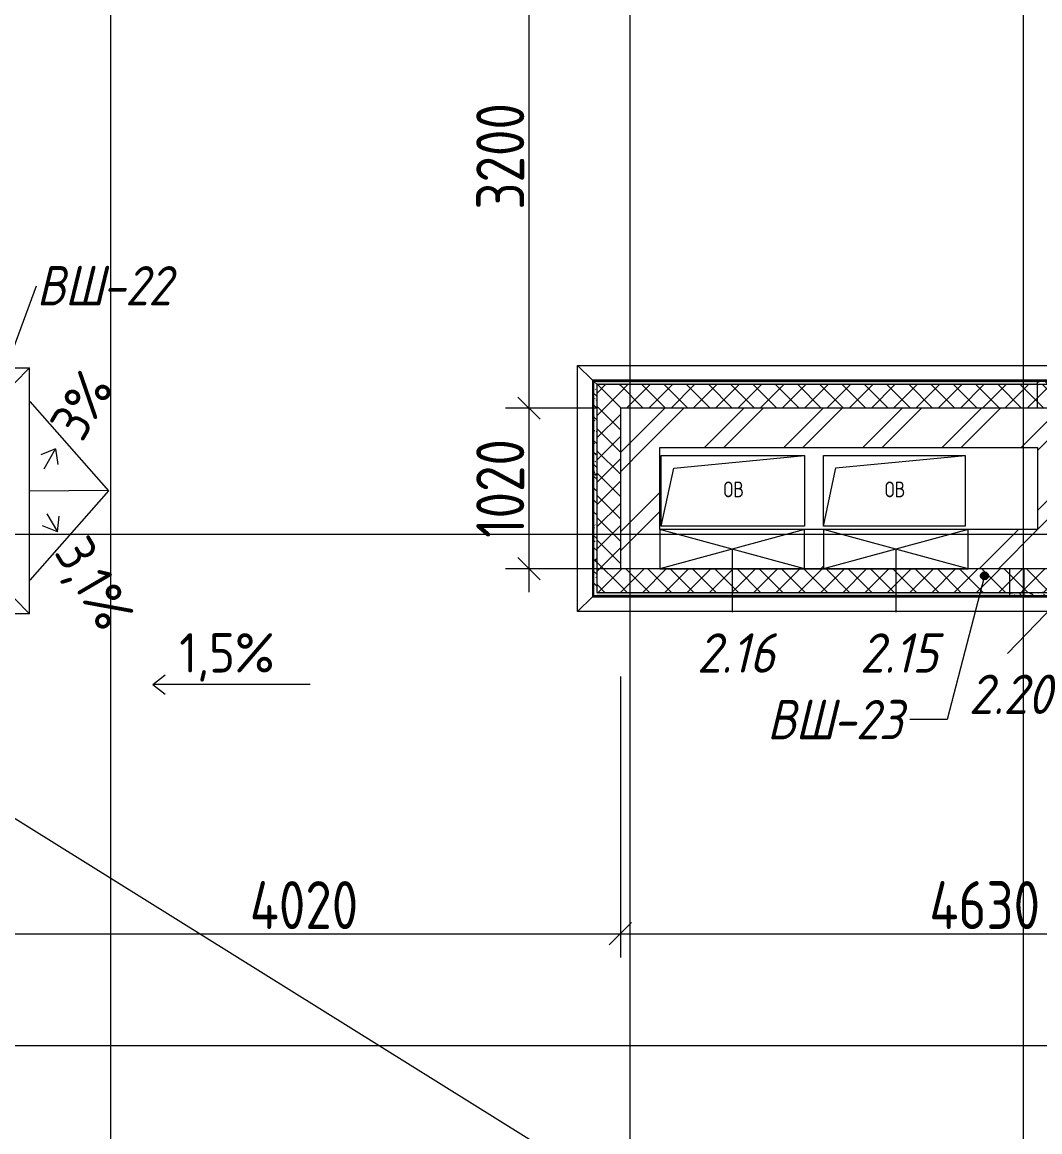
# Model space of a CAD drawing. Header units: millimetres. Extents: x -68946 to 690821, y -552984 to 293768.
# Drawn here: x 116507 to 122972, y -512003 to -504953 of the extents above; entities that cross this region are included whole.
import ezdxf

# ---------------------------------------------------------------- set-up
doc = ezdxf.new("R2010")
doc.units = ezdxf.units.MM
doc.linetypes.add('ADSK_Линия сетки', pattern=[2500, 2000, -250, 0, -250])
doc.layers.get('Defpoints').update_dxf_attribs({"color": 250})
for name, color, linetype, lineweight in [('Аннотация', 250, 'Continuous', 20), ('Крыша', 7, 'Continuous', 5), ('Марки окон', 7, 'Continuous', 9), ('Ограждение', 7, 'Continuous', 5), ('Окна', 7, 'Continuous', 5), ('Оси', 250, 'Continuous', 9), ('Перекрытие', 7, 'Continuous', 9), ('Размеры', 7, 'Continuous', 9), ('Стены внутренние', 7, 'Continuous', 9), ('Стены наружные', 7, 'Continuous', 9), ('Стены отделка', 7, 'Continuous', 13), ('Стены перегородки', 7, 'Continuous', 13), ('Стены штриховка', 250, 'Continuous', 9), ('Узлы', 250, 'Continuous', 18)]:
    doc.layers.add(name, color=color, linetype=linetype, lineweight=lineweight)
doc.styles.add('GOST Common_2', font='', dxfattribs={"width": 0.8, "height": 350})
doc.styles.add('GOST Common_I', font='', dxfattribs={"width": 0.9, "height": 250})
doc.styles.add('ISOCPEUR', font='isocpeur.ttf', dxfattribs={"width": 0.8, "height": 100})
doc.styles.add('ISOCPEUR_1', font='isocpeur.ttf', dxfattribs={"width": 0.9, "height": 250})
doc.styles.add('ISOCPEUR_I', font='isocpeui.ttf', dxfattribs={"width": 0.9, "height": 12.5})
doc.styles.add('А3', font='ГОСТ тип А.ttf')
doc.styles.get('GOST Common_2').set_extended_font_data('GOST Common')
doc.styles.get('GOST Common_I').set_extended_font_data('GOST Common', italic=True)
doc.dimstyles.new('ADSK_Основной_2_мм_1', dxfattribs={"dimscale": 304.8, "dimtxt": 201.142999, "dimasz": 0.463911, "dimexe": 0.492126, "dimexo": 0.492126, "dimgap": 0.098425, "dimtad": 1, "dimdec": 0, "dimdsep": 46, "dimtxsty": 'GOST Common_2', "dimblk1": 'OBLIQUE', "dimblk2": 'OBLIQUE', "dimsah": 1, "dimcen": 0.09, "dimdle": 0.492126, "dimazin": 0, "dimtfac": 1, "dimtdec": 4, "dimtix": 1, "dimtmove": 0, "dimatfit": 3, "dimfxl": 1, "dimtvp": 1, "dimtolj": 1, "dimtzin": 0, "dimlwd": 9, "dimlwe": 9, "dimarcsym": 2})
pattern_1 = [(45, (23667.23, -543980.64), (-251.4472, 251.4472), []), (45, (23667.23, -543599.64), (-251.4472, 251.4472), [])]
pattern_2 = [(45, (23667.23, -543980.64), (-70.71068, 70.71068), []), (135, (23667.23, -543980.64), (-70.71068, -70.71068), [])]
pattern_3 = [(135, (23667.23, -543980.64), (-75.43415, -75.43415), [106.68, -17.78, 3.556, -17.78]), (135, (23667.23, -543905.25), (-75.43415, -75.43415), []), (50, (23667.23, -543980.64), (127.52922, -11.15758), [13.335, -146.685]), (355, (23667.23, -543980.64), (-24.66966, 133.74002), [10.668, -117.348]), (100.451, (23677.86, -543981.57), (102.85973, 122.58178), [11.333, -124.663]), (46.184, (23667.23, -543945.08), (189.75516, -29.43036), [20.002, -220.027]), (96.636, (23683.04, -543947.53), (166.1822, 173.1996), [17, -186.995]), (351.184, (23667.23, -543945.08), (166.18393, 173.19757), [16.002, -176.022]), (21, (23685.01, -543953.97), (106.13027, -71.58603), [13.335, -146.685]), (326, (23685.01, -543953.97), (43.26188, 128.93175), [10.668, -117.348]), (71.451, (23693.85, -543959.94), (149.39198, 57.34505), [11.333, -124.663]), (37.5, (23667.23, -543980.64), (2.162228, 59.188357), [3.353, -112.573, 3.353, -115.773, -117.793]), (37.5, (23667.23, -543980.64), (2.162228, 59.188357), [-235.052, 3.353, -114.44]), (7.5, (23667.23, -543980.64), (46.773857, 70.126152), [3.353, -64.567, 3.353, -109.906, -44.895]), (7.5, (23667.23, -543980.64), (46.773857, 70.126152), [-181.178, 3.353, -41.542]), (327.5, (23627.58, -543980.64), (94.913671, -4.010093), [3.353, -41.097, 3.353, -135.331, -184.023]), (327.5, (23627.58, -543980.64), (94.913671, -4.010093), [-183.134, 3.353, -180.67]), (317.5, (23609.8, -543980.64), (103.69057, 17.79882), [3.353, -54.432, 3.353, -88.748, -130.683]), (317.5, (23609.8, -543980.64), (103.69057, 17.79882), [-149.885, 3.353, -127.33])]

# ---------------------------------------------------------------- blocks, each defined once
blk = doc.blocks.new('Ограждение - Ограждение-35939348-АР3_Кладочный план кровли _17_930 С2-3')
at = {"layer": 'Ограждение'}
for p, q in [((89892.9, 35267.9), (89892.9, 36831.9)), ((89989.9, 36734.9), (89892.9, 36831.9)), ((89892.9, 36831.9), (92886.9, 36831.9)), ((92789.9, 36734.9), (92886.9, 36831.9)), ((92886.9, 35267.9), (92886.9, 36831.9)), ((89989.9, 35364.9), (89892.9, 35267.9)), ((92886.9, 35267.9), (92789.9, 35364.9)), ((92886.9, 35267.9), (89892.9, 35267.9))]:
    blk.add_line(p, q, dxfattribs=at)
blk = doc.blocks.new('Ограждение - Ограждение-35939358-АР3_Кладочный план кровли _17_930 С2-3')
at = {"layer": 'Ограждение'}
for p, q in [((96368, 35283), (96368, 36847)), ((96462, 36753), (96368, 36847)), ((96368, 36847), (100638, 36847)), ((100538, 36747), (100638, 36847)), ((100638, 36077), (100638, 36847)), ((100544, 35983), (100638, 36077)), ((101542, 36077), (100638, 36077)), ((101542, 36077), (101448, 35983)), ((101542, 34863), (101542, 36077)), ((96462, 35377), (96368, 35283)), ((99832, 35283), (99926, 35377)), ((99832, 35283), (96368, 35283)), ((99832, 35283), (99832, 34863)), ((99932, 34963), (99832, 34863)), ((101448, 34957), (101542, 34863)), ((99832, 34863), (101542, 34863))]:
    blk.add_line(p, q, dxfattribs=at)
blk = doc.blocks.new('_Wn_-As_OpeningMEP_floor__Rectangular - _Wn_-As_OpeningMEP_floor__Rectangular-32467007-АР3_Кладочный план кровли _17_930 С2-3')
at = {"layer": 'Узлы', "lineweight": 5}
for p, q in [((-375, 195), (455, 275)), ((-455, -175), (-375, 195))]:
    blk.add_line(p, q, dxfattribs=at)
blk = doc.blocks.new('_Wn_-As_OpeningMEP_floor__Rectangular - _Wn_-As_OpeningMEP_floor__Rectangular-32466824-АР3_Кладочный план кровли _17_930 С2-3')
at = {"layer": 'Узлы', "lineweight": 5}
for p, q in [((-370.3, 195.3), (450, 275)), ((-450, -175), (-370.3, 195.3))]:
    blk.add_line(p, q, dxfattribs=at)
blk = doc.blocks.new('_Wn_-As_OpeningMEP_wall__Rectangular - _Wn_-As_OpeningMEP_wall__Rectangular-38121243-АР3_Кладочный план кровли _17_930 С2-3')
at = {"layer": 'Узлы', "lineweight": 5}
for p, q in [((460, -125), (-460, 125)), ((460, 125), (-460, -125)), ((-460, 125), (-460, -125)), ((460, -125), (460, 125))]:
    blk.add_line(p, q, dxfattribs=at)
at = {"layer": 'Узлы'}
for p, q in [((460, 125), (-460, 125)), ((-460, 125), (-460, -125)), ((460, -125), (460, 125)), ((-460, -125), (460, -125))]:
    blk.add_line(p, q, dxfattribs=at)
blk = doc.blocks.new('_Oblique')
at = {"color": 0, "linetype": 'ByBlock', "lineweight": -2}
blk.add_line((-0.5, -0.5), (0.5, 0.5), dxfattribs=at)
blk = doc.blocks.new('*D6249')
at = {"layer": 'Defpoints', "color": 0, "lineweight": 30, "transparency": 16777216}
for p in [(116287.2, -508979.7), (120307.2, -508959.6), (120307.2, -510745.1)]:
    blk.add_point(p, dxfattribs=at)
at = {"layer": 'Размеры', "color": 0, "lineweight": 9, "transparency": 16777216}
for p, q in [((116287.2, -509129.7), (116287.2, -510895.1)), ((120307.2, -509109.6), (120307.2, -510895.1)), ((116137.2, -510745.1), (120457.2, -510745.1))]:
    blk.add_line(p, q, dxfattribs=at)
at = {"layer": 'Размеры', "color": 0, "lineweight": 9, "transparency": 16777216, "xscale": 141.4, "yscale": 141.4, "zscale": 141.4, "rotation": 180}
blk.add_blockref('_Oblique', (116287.2, -510745.1), dxfattribs=at)
at = {"layer": 'Размеры', "color": 0, "lineweight": 9, "transparency": 16777216, "xscale": 141.4, "yscale": 141.4, "zscale": 141.4}
blk.add_blockref('_Oblique', (120307.2, -510745.1), dxfattribs=at)
at = {"layer": 'Размеры', "color": 0, "transparency": 16777216, "insert": (118297.2, -510562.7), "char_height": 304.8, "width": 625.93, "attachment_point": 5, "style": 'А3'}
blk.add_mtext('\\A1;4020', dxfattribs=at)
blk = doc.blocks.new('*D6250')
at = {"layer": 'Defpoints', "color": 0, "lineweight": 30, "transparency": 16777216}
for p in [(120307.2, -508959.6), (124937.2, -509379.6), (124937.2, -510745.1)]:
    blk.add_point(p, dxfattribs=at)
at = {"layer": 'Размеры', "color": 0, "lineweight": 9, "transparency": 16777216}
for p, q in [((120307.2, -509109.6), (120307.2, -510895.1)), ((124937.2, -509529.6), (124937.2, -510895.1)), ((120157.2, -510745.1), (125087.2, -510745.1))]:
    blk.add_line(p, q, dxfattribs=at)
at = {"layer": 'Размеры', "color": 0, "lineweight": 9, "transparency": 16777216, "xscale": 141.4, "yscale": 141.4, "zscale": 141.4, "rotation": 180}
blk.add_blockref('_Oblique', (120307.2, -510745.1), dxfattribs=at)
at = {"layer": 'Размеры', "color": 0, "lineweight": 9, "transparency": 16777216, "xscale": 141.4, "yscale": 141.4, "zscale": 141.4}
blk.add_blockref('_Oblique', (124937.2, -510745.1), dxfattribs=at)
at = {"layer": 'Размеры', "color": 0, "transparency": 16777216, "insert": (122622.2, -510562.7), "char_height": 304.8, "width": 625.93, "attachment_point": 5, "style": 'А3'}
blk.add_mtext('\\A1;4630', dxfattribs=at)
blk = doc.blocks.new('*D6384')
at = {"layer": 'Defpoints', "color": 0, "lineweight": 30, "transparency": 16777216}
for p in [(119826.5, -504205.6), (119726.5, -507405.6), (120307.2, -507405.6)]:
    blk.add_point(p, dxfattribs=at)
at = {"layer": 'Размеры', "color": 0, "lineweight": 9, "transparency": 16777216}
for p, q in [((119726.5, -504055.6), (119726.5, -507555.6)), ((119676.5, -504205.6), (119576.5, -504205.6)), ((120157.2, -507405.6), (119576.5, -507405.6))]:
    blk.add_line(p, q, dxfattribs=at)
at = {"layer": 'Размеры', "color": 0, "lineweight": 9, "transparency": 16777216, "xscale": 141.4, "yscale": 141.4, "zscale": 141.4}
for p, rotation in [((119726.5, -504205.6), 90), ((119726.5, -507405.6), 270)]:
    blk.add_blockref('_Oblique', p, dxfattribs=dict(at, rotation=rotation))
at = {"layer": 'Размеры', "color": 0, "transparency": 16777216, "insert": (119544.1, -505805.6), "char_height": 304.8, "width": 605.475, "attachment_point": 5, "rotation": 90, "style": 'А3'}
blk.add_mtext('\\A1;3200', dxfattribs=at)
blk = doc.blocks.new('*D6385')
at = {"layer": 'Defpoints', "color": 0, "lineweight": 30, "transparency": 16777216}
for p in [(120307.2, -507405.6), (119726.5, -508425.6), (122779.2, -508425.6)]:
    blk.add_point(p, dxfattribs=at)
at = {"layer": 'Размеры', "color": 0, "lineweight": 9, "transparency": 16777216}
for p, q in [((119726.5, -507255.6), (119726.5, -508575.6)), ((120157.2, -507405.6), (119576.5, -507405.6)), ((122629.2, -508425.6), (119576.5, -508425.6))]:
    blk.add_line(p, q, dxfattribs=at)
at = {"layer": 'Размеры', "color": 0, "lineweight": 9, "transparency": 16777216, "xscale": 141.4, "yscale": 141.4, "zscale": 141.4}
for p, rotation in [((119726.5, -507405.6), 90), ((119726.5, -508425.6), 270)]:
    blk.add_blockref('_Oblique', p, dxfattribs=dict(at, rotation=rotation))
at = {"layer": 'Размеры', "color": 0, "transparency": 16777216, "insert": (119544.1, -507915.6), "char_height": 304.8, "width": 560.473, "attachment_point": 5, "rotation": 90, "style": 'А3'}
blk.add_mtext('\\A1;1020', dxfattribs=at)

msp = doc.modelspace()

# ---------------------------------------------------------------- hatches: boundary and pattern name
at = {"layer": 'Аннотация'}
h = msp.add_hatch(color=256, dxfattribs=at)
edge = h.paths.add_edge_path()
edge.add_arc((122620.7711, -508470.7905), 25, 0, 360)
at = {"layer": 'Стены внутренние', "lineweight": 5}
h = msp.add_hatch(dxfattribs=at)
h.set_pattern_fill('FP_43', color=256, style=0, pattern_type=2)
h.set_pattern_definition(pattern_1)
h.paths.add_polyline_path([(122957.2305, -507655.6404), (122957.2305, -507405.6404), (120307.2298, -507405.6404), (120307.2298, -507655.6404), (122512.9395, -507655.6404)])
h = msp.add_hatch(dxfattribs=at)
h.set_pattern_fill('FP_43', color=256, style=0, pattern_type=2)
h.set_pattern_definition(pattern_1)
h.paths.add_polyline_path([(122957.2305, -508425.6404), (123207.2305, -508425.6404), (123207.2305, -507405.6404), (122957.2305, -507405.6404), (122957.2305, -508175.6404)])
h = msp.add_hatch(dxfattribs=at)
h.set_pattern_fill('FP_43', color=256, style=0, pattern_type=2)
h.set_pattern_definition(pattern_1)
h.paths.add_polyline_path([(120557.2298, -508425.6404), (120557.2298, -507655.6404), (120307.2298, -507655.6404), (120307.2298, -508425.6404), (120386.3258, -508425.6404)])
h = msp.add_hatch(dxfattribs=at)
h.set_pattern_fill('FP_43', color=256, style=0, pattern_type=2)
h.set_pattern_definition(pattern_1)
h.paths.add_polyline_path([(122871.2305, -508425.6404), (122957.2305, -508425.6404), (122957.2305, -508175.6404), (122517.2298, -508175.6404), (122517.2298, -508425.6404)])
h.paths.add_polyline_path([(121597.2298, -508425.6404), (121597.2298, -508175.6404), (121477.2298, -508175.6404), (121477.2298, -508425.6404)])
at = {"layer": 'Стены наружные', "lineweight": 5}
h = msp.add_hatch(dxfattribs=at)
h.set_pattern_fill('FP_48', color=256, style=0, pattern_type=2)
h.set_pattern_definition(pattern_3)
h.paths.add_polyline_path([(120157.2298, -508595.6404), (120157.2298, -507235.6404), (120137.2298, -507235.6404), (120137.2298, -508595.6404)])
h = msp.add_hatch(dxfattribs=at)
h.set_pattern_fill('FP_48', color=256, style=0, pattern_type=2)
h.set_pattern_definition(pattern_3)
h.paths.add_polyline_path([(122957.2305, -507255.6404), (122957.2305, -507235.6404), (120157.2298, -507235.6404), (120157.2298, -507255.6404), (122512.9395, -507255.6404)])
h = msp.add_hatch(dxfattribs=at)
h.set_pattern_fill('FP_48', color=256, style=0, pattern_type=2)
h.set_pattern_definition(pattern_3)
h.paths.add_polyline_path([(123930.682, -507255.6404), (124197.2308, -507255.6404), (124197.2308, -507235.6404), (122957.2305, -507235.6404), (122957.2305, -507255.6404)])
h = msp.add_hatch(dxfattribs=at)
h.set_pattern_fill('FP_33', color=256, style=0, pattern_type=2)
h.set_pattern_definition(pattern_2)
h.paths.add_polyline_path([(120307.2298, -508575.6404), (120307.2298, -507255.6404), (120157.2298, -507255.6404), (120157.2298, -508575.6404)])
h = msp.add_hatch(dxfattribs=at)
h.set_pattern_fill('FP_33', color=256, style=0, pattern_type=2)
h.set_pattern_definition(pattern_2)
h.paths.add_polyline_path([(122957.2305, -507405.6404), (122957.2305, -507255.6404), (120307.2298, -507255.6404), (120307.2298, -507405.6404), (122512.9395, -507405.6404)])
h = msp.add_hatch(dxfattribs=at)
h.set_pattern_fill('FP_33', color=256, style=0, pattern_type=2)
h.set_pattern_definition(pattern_2)
h.paths.add_polyline_path([(123777.2308, -507405.6404), (124177.2308, -507405.6404), (124177.2308, -507255.6404), (122957.2305, -507255.6404), (122957.2305, -507405.6404), (123607.2305, -507405.6404)])
h = msp.add_hatch(dxfattribs=at)
h.set_pattern_fill('FP_33', color=256, style=0, pattern_type=2)
h.set_pattern_definition(pattern_2)
h.paths.add_polyline_path([(122871.2305, -508575.6404), (122871.2305, -508425.6404), (120307.2298, -508425.6404), (120307.2298, -508575.6404), (122512.9395, -508575.6404)])
h = msp.add_hatch(dxfattribs=at)
h.set_pattern_fill('FP_33', color=256, style=0, pattern_type=2)
h.set_pattern_definition(pattern_2)
h.paths.add_polyline_path([(122779.2305, -508575.6404), (123627.2308, -508575.6404), (123627.2308, -508425.6404), (122779.2305, -508425.6404)])
h = msp.add_hatch(dxfattribs=at)
h.set_pattern_fill('FP_48', color=256, style=0, pattern_type=2)
h.set_pattern_definition(pattern_3)
h.paths.add_polyline_path([(122512.9395, -508595.6404), (122871.2305, -508595.6404), (122871.2305, -508575.6404), (120157.2298, -508575.6404), (120157.2298, -508595.6404), (121095.1971, -508595.6404)])
h = msp.add_hatch(dxfattribs=at)
h.set_pattern_fill('FP_48', color=256, style=0, pattern_type=2)
h.set_pattern_definition(pattern_3)
h.paths.add_polyline_path([(122779.2305, -508595.6404), (123607.2308, -508595.6404), (123607.2308, -508575.6404), (122779.2305, -508575.6404)])

# ---------------------------------------------------------------- linework, layer by layer
at = {"layer": 'Аннотация'}
for p, q in [((116320.7711, -507376.9861), (116598.6319, -506627.5676)), ((122620.7711, -508470.7905), (122384.2659, -509384.2678)), ((122384.2659, -509384.2678), (122145.5011, -509384.2678))]:
    msp.add_line(p, q, dxfattribs=at)
msp.add_circle((122620.7711, -508470.7905), 25, dxfattribs=at)
at = {"layer": 'Крыша'}
for p, q in [((116554.1762, -507362.3661), (117054.1762, -507930.6995)), ((116554.1762, -507929.9078), (117049.8458, -507925.7772)), ((117054.1762, -507930.6995), (116554.1762, -508499.0328)), ((128097.2304, -517262.9211), (114578.0283, -508843.0674))]:
    msp.add_line(p, q, dxfattribs=at)
at = {"layer": 'Марки окон'}
for p, q in [((121017.2298, -508300.6404), (121017.2298, -508702.3573)), ((122057.2298, -508300.6404), (122057.2298, -508702.3573)), ((123407.2305, -508300.6404), (122766.0937, -508964.5221))]:
    msp.add_line(p, q, dxfattribs=at)
at = {"layer": 'Оси', "linetype": 'ADSK_Линия сетки', "ltscale": 100}
for p, q in [((117067.2302, -482778.6358), (117067.2302, -547719.4803)), ((120367.2302, -482778.6358), (120367.2302, -547719.4803)), ((122867.2305, -482778.6358), (122867.2305, -547719.4803)), ((88763.207, -508205.64), (180488.1093, -508205.64)), ((88763.207, -511455.64), (180488.1093, -511455.64))]:
    msp.add_line(p, q, dxfattribs=at)
at = {"layer": 'Перекрытие'}
for p, q in [((120567.1762, -508155.6995), (120567.1762, -507705.6995)), ((120567.1762, -507705.6995), (121477.1762, -507705.6995)), ((121477.1762, -507705.6995), (121477.1762, -508155.6995)), ((121597.1762, -508155.6995), (121597.1762, -507705.6995)), ((121597.1762, -507705.6995), (122497.1762, -507705.6995)), ((122497.1762, -507705.6995), (122497.1762, -508155.6995)), ((121477.1762, -508155.6995), (120567.1762, -508155.6995)), ((122497.1762, -508155.6995), (121597.1762, -508155.6995))]:
    msp.add_line(p, q, dxfattribs=at)
at = {"layer": 'Размеры'}
for p, q in [((116719.1518, -507663.0823), (116625.9145, -507701.4887)), ((116645.4443, -507790.1719), (116719.1518, -507663.0823)), ((116719.1518, -507663.0823), (116732.118, -507763.083)), ((116662.4455, -508076.3582), (116730.0995, -508191.4028)), ((116730.0995, -508191.4028), (116742.4612, -508091.3255)), ((116730.0995, -508191.4028), (116636.6318, -508153.5604)), ((117336.0352, -509161.6114), (117416.0352, -509100.2252)), ((117336.0352, -509161.6114), (117416.0352, -509222.9976)), ((118336.0352, -509161.6114), (117336.0352, -509161.6114))]:
    msp.add_line(p, q, dxfattribs=at)
at = {"layer": 'Стены отделка', "lineweight": 5}
for p, q in [((120129.2298, -507227.6404), (120129.2298, -508603.6404)), ((124205.2308, -507227.6404), (120129.2298, -507227.6404)), ((122957.2305, -507405.6404), (122957.2305, -507227.6404)), ((122779.2305, -508425.6404), (122779.2305, -508603.6404)), ((122871.2305, -508425.6404), (122871.2305, -508603.6404)), ((120129.2298, -508603.6404), (123599.2308, -508603.6404))]:
    msp.add_line(p, q, dxfattribs=at)
at = {"layer": 'Стены перегородки'}
for p, q in [((123207.2305, -507405.6404), (120307.2298, -507405.6404)), ((120307.2298, -507405.6404), (120307.2298, -508425.6404)), ((120557.2298, -507655.6404), (122957.2305, -507655.6404)), ((120557.2298, -508175.6404), (120557.2298, -507655.6404)), ((122957.2305, -507655.6404), (122957.2305, -508175.6404)), ((121597.2298, -508175.6404), (121477.2298, -508175.6404)), ((122957.2305, -508175.6404), (122517.2298, -508175.6404)), ((120557.2298, -508425.6404), (120307.2298, -508425.6404)), ((121477.2298, -508425.6404), (121597.2298, -508425.6404)), ((123207.2305, -508425.6404), (122517.2298, -508425.6404))]:
    msp.add_line(p, q, dxfattribs=at)
at = {"layer": 'Стены штриховка'}
for p, q in [((120133.2298, -507231.6404), (120133.2298, -508599.6404)), ((124201.2308, -507231.6404), (120133.2298, -507231.6404)), ((120137.2298, -507235.6404), (120137.2298, -508595.6404)), ((124197.2308, -507235.6404), (120137.2298, -507235.6404)), ((120157.2298, -507255.6404), (120157.2298, -508575.6404)), ((124177.2308, -507255.6404), (120157.2298, -507255.6404)), ((120157.2298, -508575.6404), (123627.2308, -508575.6404)), ((120133.2298, -508599.6404), (123603.2308, -508599.6404)), ((120137.2298, -508595.6404), (123607.2308, -508595.6404))]:
    msp.add_line(p, q, dxfattribs=at)

# ---------------------------------------------------------------- block references
at = {"layer": 'Ограждение'}
for name in ['Ограждение - Ограждение-35939348-АР3_Кладочный план кровли _17_930 С2-3', 'Ограждение - Ограждение-35939358-АР3_Кладочный план кровли _17_930 С2-3']:
    msp.add_blockref(name, (23667.2298, -543980.641), dxfattribs=at)
at = {"layer": 'Окна'}
for name, p in [('_Wn_-As_OpeningMEP_floor__Rectangular - _Wn_-As_OpeningMEP_floor__Rectangular-32467007-АР3_Кладочный план кровли _17_930 С2-3', (121022.1762, -507980.6995)), ('_Wn_-As_OpeningMEP_floor__Rectangular - _Wn_-As_OpeningMEP_floor__Rectangular-32466824-АР3_Кладочный план кровли _17_930 С2-3', (122047.1762, -507980.6995)), ('_Wn_-As_OpeningMEP_wall__Rectangular - _Wn_-As_OpeningMEP_wall__Rectangular-38121243-АР3_Кладочный план кровли _17_930 С2-3', (121017.2298, -508300.6404)), ('_Wn_-As_OpeningMEP_wall__Rectangular - _Wn_-As_OpeningMEP_wall__Rectangular-38121243-АР3_Кладочный план кровли _17_930 С2-3', (122057.2298, -508300.6404))]:
    msp.add_blockref(name, p, dxfattribs=at)

# ---------------------------------------------------------------- texts
at = {"layer": 'Аннотация', "attachment_point": 1}
for s, insert, char_height, width, style in [('ВШ', (116598.6319, -506502.5676), 250, 505.063125, 'GOST Common_I'), ('-22', (117015.3506, -506502.5676), 250, 598.860563, 'GOST Common_I'), ('ОВ', (120962.1973, -507871.744), 100, 160.3375, 'ISOCPEUR'), ('ОВ', (121987.1973, -507871.744), 100, 160.3375, 'ISOCPEUR'), ('ВШ', (121240.6261, -509259.2678), 250, 505.063125, 'GOST Common_I'), ('-23', (121657.3448, -509259.2678), 250, 591.645375, 'GOST Common_I')]:
    msp.add_mtext(s, dxfattribs=dict(at, insert=insert, char_height=char_height, width=width, style=style))
at = {"layer": 'Марки окон', "char_height": 250, "attachment_point": 1, "style": 'ISOCPEUR_I'}
for s, insert, width in [('2.16', (120793.8731, -508836.0031), 529.11375), ('2.15', (121828.9096, -508836.0031), 529.11375), ('2.20', (122520.3798, -509098.168), 577.215)]:
    msp.add_mtext(s, dxfattribs=dict(at, insert=insert, width=width))
at = {"layer": 'Размеры', "char_height": 250, "attachment_point": 1, "line_spacing_factor": 1.149209, "style": 'ISOCPEUR_1'}
for s, insert, width, rotation in [('3%', (116672.0594, -507503.8731), 540.782225, 59.88777354), ('3,1%', (116920.6355, -508194.8889), 794.740729, 300.4584331)]:
    msp.add_mtext(s, dxfattribs=dict(at, insert=insert, width=width, rotation=rotation))
at = {"layer": 'Размеры', "insert": (117504.8932, -508834.9975), "char_height": 250, "width": 794.740729, "attachment_point": 1, "line_spacing_factor": 1.149209, "style": 'ISOCPEUR_1'}
msp.add_mtext('1,5%', dxfattribs=at)

# ---------------------------------------------------------------- dimensions: what is measured, and where the dimension line sits
at = {"layer": 'Размеры'}
for base, p1, p2, override, picture, middle in [((119726.5454, -507405.6404), (119826.5303, -504205.6404), (120307.2298, -507405.6404), {"dimtxt": 1, "dimlfac": 1, "dimpost": '<>', "dimtxsty": 'А3', "dimfxl": 3235.903587}, '*D6384', (119544.1454, -505805.6404)), ((119726.5454, -508425.6404), (120307.2298, -507405.6404), (122779.2305, -508425.6404), {"dimtxt": 1, "dimlfac": 1, "dimpost": '<>', "dimtxsty": 'А3', "dimfxl": 2674.170394}, '*D6385', (119544.1454, -507915.6404))]:
    dim = msp.add_linear_dim(base=base, p1=p1, p2=p2, angle=90, dimstyle='ADSK_Основной_2_мм_1', override=override, dxfattribs=at)
    dim.commit()
    dim.dimension.update_dxf_attribs({"geometry": picture, "text_midpoint": middle})
for base, p1, p2, override, picture, middle in [((120307.2298, -510745.0745), (116287.1762, -508979.6995), (120307.2298, -508959.6404), {"dimtxt": 1, "dimlfac": 1, "dimpost": '<>', "dimtxsty": 'А3', "dimfxl": 4020.103664}, '*D6249', (118297.203, -510562.6745)), ((124937.2308, -510745.0745), (120307.2298, -508959.6404), (124937.2308, -509379.6404), {"dimtxt": 1, "dimlfac": 1, "dimpost": '<>', "dimtxsty": 'А3', "dimfxl": 4649.011643}, '*D6250', (122622.2303, -510562.6745))]:
    dim = msp.add_linear_dim(base=base, p1=p1, p2=p2, dimstyle='ADSK_Основной_2_мм_1', override=override, dxfattribs=at)
    dim.commit()
    dim.dimension.update_dxf_attribs({"geometry": picture, "text_midpoint": middle})

doc.saveas('drawing.dxf')
